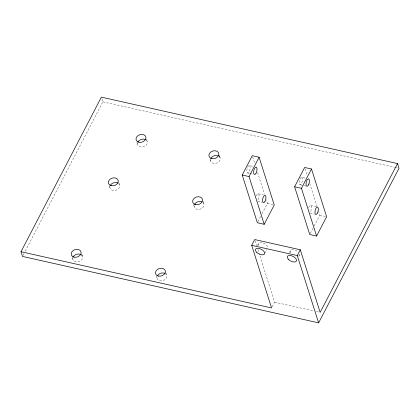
<?xml version="1.0" encoding="UTF-8"?>
<svg xmlns="http://www.w3.org/2000/svg" width="420" height="420" viewBox="0 0 420 420"><rect width="100%" height="100%" fill="white"/><g stroke="black" fill="none" stroke-linecap="round" stroke-linejoin="round"><path stroke-width="0.32" stroke-dasharray="2.1 1.58" d="M23.095 255.255L23.998 253.512M25.211 251.186L102.863 101.829L101.934 98.894M257.954 221.624L260.61 216.51M262.091 213.67L267.409 203.438L266.228 199.721M257.408 245.642L258.61 243.322M264.784 253.444L266.894 249.386M289.296 252.798L290.504 250.478M272.181 306.789L274.591 302.153L259.255 253.801M310.343 233.384L313.005 228.265M314.186 225.992L319.804 215.192L318.623 211.475M298.783 256.541L299.387 255.381M102.863 101.829L394.522 167.27M395.162 167.417L397.719 167.99M249.417 165.59A3.806 1.496 -77.4 0 1 249.228 171.623A3.806 1.496 -77.4 0 1 246.808 170.615A3.806 1.496 -77.4 0 1 249.417 165.59L253.145 166.43M301.807 177.35A3.806 1.496 -77.4 0 1 301.623 183.377A3.806 1.496 -77.4 0 1 299.197 182.369A3.806 1.496 -77.4 0 1 301.807 177.35L305.534 178.185M247.548 172.961L249.412 173.376M250.037 173.518L253.139 174.216M299.943 184.716L303.051 185.414M303.671 185.551L306.779 186.249M258.353 193.767L263.324 194.88M310.748 205.522L316.339 206.777M267.409 203.438L273.619 204.834M319.804 215.192L326.634 216.725M257.728 201.411L262.08 202.388M310.123 213.166L314.47 214.142M274.591 302.153L313.824 310.952M316.355 311.524L318.885 312.092M305.051 168.698L307.214 175.518M309.771 183.577L317.048 206.514M252.656 156.944L254.819 163.763M257.576 172.441L264.458 194.14M255.124 240.786L256.699 245.742M257.875 249.464L259.056 253.181M219.382 155.458L220.311 158.393M219.445 155.668L220.001 157.427M209.974 159.101L210.719 161.448M203.107 201.432L204.036 204.367M193.515 204.493L194.444 207.428M146.486 139.099L147.415 142.034M136.894 142.159L137.823 145.094M165.811 272.559L166.861 275.867M156.34 275.987L157.269 278.922M118.823 182.522L119.752 185.456M109.226 185.577L110.161 188.512M81.648 254.021L82.577 256.956M81.711 254.231L82.273 255.99M72.056 257.077L72.986 260.012M219.377 156.602A5.077 3.875 -17.6 0 1 216.541 163.128A5.077 3.875 -17.6 0 1 210.441 159.453M146.486 140.249A5.077 3.875 -17.6 0 1 143.645 146.769A5.077 3.875 -17.6 0 1 137.545 143.094M118.818 183.666A5.077 3.875 -17.6 0 1 115.983 190.192A5.077 3.875 -17.6 0 1 109.883 186.517M203.107 202.582A5.077 3.875 -17.6 0 1 200.267 209.102A5.077 3.875 -17.6 0 1 194.166 205.427M165.034 273.446A5.077 3.875 -17.6 0 1 163.716 280.371A5.077 3.875 -17.6 0 1 156.991 276.927M81.648 255.166A5.077 3.875 -17.6 0 1 78.808 261.692A5.077 3.875 -17.6 0 1 72.707 258.017M308.705 207.685A3.806 1.496 -77.4 0 1 311.404 206.635A3.806 1.496 -77.4 0 1 309.703 212.688M256.31 195.93A3.806 1.496 -77.4 0 1 258.925 194.549A3.806 1.496 -77.4 0 1 257.749 200.466M299.502 253.953A5.077 2.609 27.5 0 1 298.084 256.153M290.803 252.751A5.077 2.609 27.5 0 1 291.806 249.706A5.077 2.609 27.5 0 1 297.465 251.438M258.909 245.595A5.077 2.609 27.5 0 1 262.059 242.645A5.077 2.609 27.5 0 1 267.713 247.574"/><path stroke-width="0.63" d="M21 251.722L101.372 97.136L397.509 163.579L399 168.278L318.628 322.865L22.491 256.421L21 251.722L271.577 307.949L251.716 245.343L254.73 239.547L300.29 249.769L320.15 312.375L397.509 163.579M242.219 175.025L252.263 155.699L259.098 157.232L274.244 204.971L264.196 224.296L257.36 222.763L242.219 175.025L249.049 176.558L264.196 224.296M249.049 176.558L259.098 157.232M294.609 186.779L304.657 167.459L311.493 168.992L326.634 216.725L316.591 236.05L309.755 234.518L294.609 186.779L301.445 188.312L316.591 236.05M301.445 188.312L311.493 168.992M318.628 322.865L297.276 255.565L300.29 249.769M251.716 245.343L297.276 255.565M210.803 158.413A5.077 3.875 -17.6 0 1 218.479 155.967M137.907 142.06A5.077 3.875 -17.6 0 1 145.588 139.613M110.245 185.483A5.077 3.875 -17.6 0 1 117.92 183.036M194.528 204.393A5.077 3.875 -17.6 0 1 202.204 201.947M157.358 275.893A5.077 3.875 -17.6 0 1 165.034 273.446M73.075 256.982A5.077 3.875 -17.6 0 1 80.75 254.536M158.413 276.082A5.077 3.875 -17.6 0 0 165.375 271.173A5.077 3.875 -17.6 0 0 157.484 269.399A5.077 3.875 -17.6 0 0 158.413 276.082M74.13 257.171A5.077 3.875 -17.6 0 0 81.092 252.257A5.077 3.875 -17.6 0 0 73.195 250.488A5.077 3.875 -17.6 0 0 74.13 257.171M195.589 204.587A5.077 3.875 -17.6 0 0 202.545 199.673A5.077 3.875 -17.6 0 0 194.654 197.904A5.077 3.875 -17.6 0 0 195.589 204.587M111.305 185.672A5.077 3.875 -17.6 0 0 118.261 180.763A5.077 3.875 -17.6 0 0 110.371 178.994A5.077 3.875 -17.6 0 0 111.305 185.672M211.864 158.608A5.077 3.875 -17.6 0 0 218.82 153.694A5.077 3.875 -17.6 0 0 210.929 151.924A5.077 3.875 -17.6 0 0 211.864 158.608M138.968 142.249A5.077 3.875 -17.6 0 0 145.924 137.34A5.077 3.875 -17.6 0 0 138.033 135.571A5.077 3.875 -17.6 0 0 138.968 142.249M288.482 259.408A5.077 2.609 27.5 0 0 296.373 261.177A5.077 2.609 27.5 0 0 290.939 255.596A5.077 2.609 27.5 0 0 288.482 259.408M256.589 252.252A5.077 2.609 27.5 0 0 264.484 254.021A5.077 2.609 27.5 0 0 259.046 248.441A5.077 2.609 27.5 0 0 256.589 252.252M308.453 184.916A3.806 1.496 -77.4 0 0 308.642 178.883A3.806 1.496 -77.4 0 0 306.033 183.902A3.806 1.496 -77.4 0 0 308.453 184.916M317.394 213.087A3.806 1.496 -77.4 0 0 317.578 207.055A3.806 1.496 -77.4 0 0 314.969 212.074A3.806 1.496 -77.4 0 0 317.394 213.087M264.999 201.332A3.806 1.496 -77.4 0 0 265.188 195.3A3.806 1.496 -77.4 0 0 262.574 200.319A3.806 1.496 -77.4 0 0 264.999 201.332M256.064 173.156A3.806 1.496 -77.4 0 0 256.247 167.123A3.806 1.496 -77.4 0 0 253.638 172.148A3.806 1.496 -77.4 0 0 256.064 173.156"/></g></svg>
